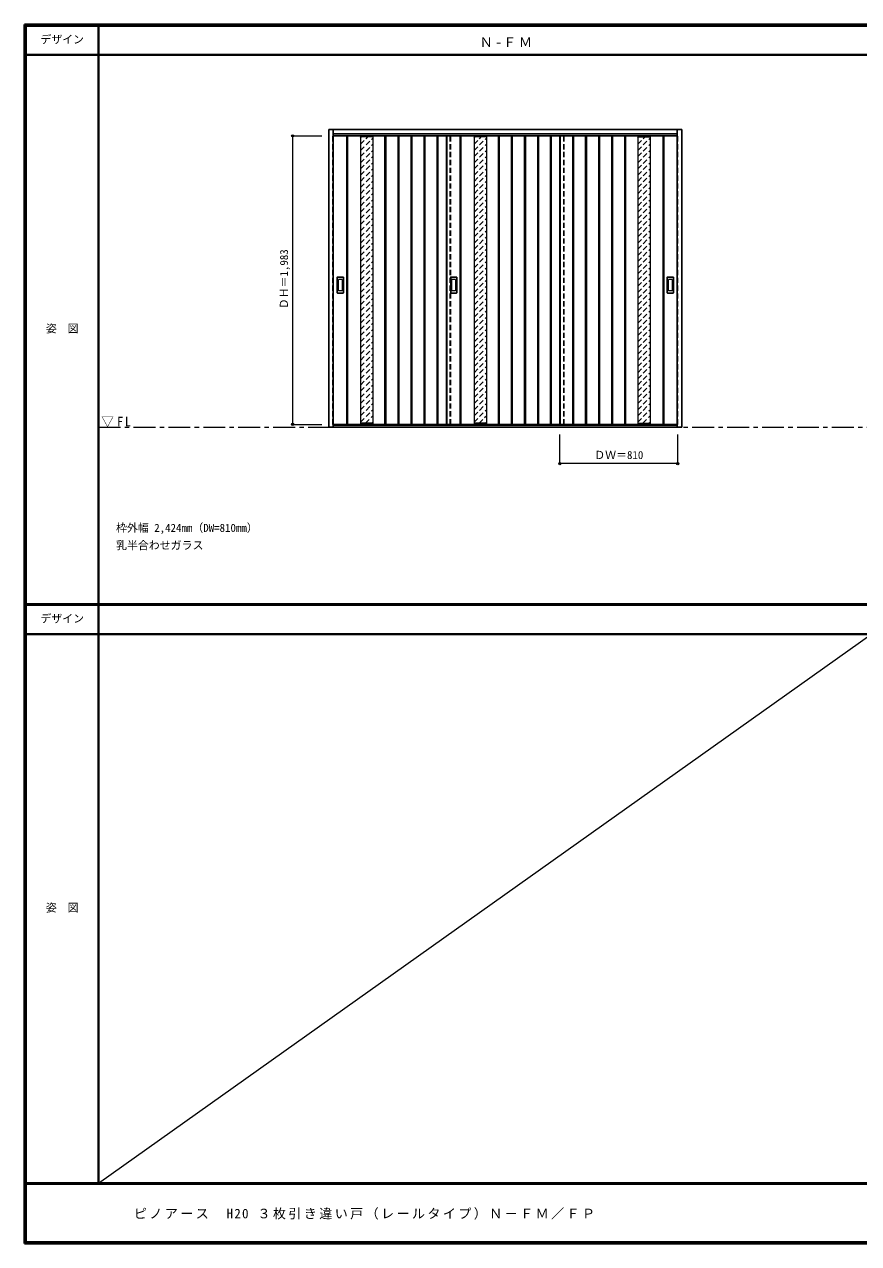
# Model space of a CAD drawing. Units: millimetres, scale not verified. Extents: x -6000 to 5700, y -4307 to 4260.
# Drawn here: x -6000 to -267, y -4205 to 4175 of the extents above; entities that cross this region are included whole.
import ezdxf
from ezdxf.enums import TextEntityAlignment as Align

# ---------------------------------------------------------------- set-up
doc = ezdxf.new("R2010")
doc.units = ezdxf.units.MM
doc.header["$LTSCALE"] = 30
doc.header["$PDMODE"] = 32
doc.header["$PDSIZE"] = 15
doc.linetypes.add('CHAIN1', pattern=[8, 5, -1, 1, -1])
doc.linetypes.add('DASHED1', pattern=[1.8, 1.2, -0.6])
for name, color, linetype, lineweight in [('0-1_通り芯', 7, 'CHAIN1', 18), ('0-2_扉', 4, 'DASHED1', 9), ('0-3_仕上げ', 3, 'Continuous', 25), ('0-4_枠', 3, 'Continuous', 25), ('0-6_引手', 7, 'Continuous', 18), ('0-B_寸法', 7, 'Continuous', 9), ('0-C_ハッチ', 4, 'DASHED1', 9), ('F-0_補助線', 7, 'Continuous', 18), ('F-1_枠', 6, 'Continuous', 40)]:
    doc.layers.add(name, color=color, linetype=linetype, lineweight=lineweight)
doc.layers.add('0-A_文字', color=7, linetype='Continuous')
doc.layers.add('F-A_文字', color=7, linetype='Continuous')
doc.styles.add('ＭＳ ゴシック', font='')
doc.styles.get('ＭＳ ゴシック').set_extended_font_data('MS Gothic')

msp = doc.modelspace()

# ---------------------------------------------------------------- linework, layer by layer
at = {"layer": '0-1_通り芯'}
msp.add_line((-5490, 1406), (5690, 1406), dxfattribs=at)
at = {"layer": '0-2_扉'}
for p, q in [((-3880, 3409), (-3877, 3409)), ((-3880, 1426), (-3880, 3409)), ((-3070, 1426), (-3070, 3409)), ((-2290, 1426), (-2290, 3409)), ((-1510, 3409), (-1513, 3409)), ((-1510, 1426), (-1510, 3409)), ((-3877, 1426), (-3880, 1426)), ((-1513, 1426), (-1510, 1426))]:
    msp.add_line(p, q, dxfattribs=at)
at = {"layer": '0-2_扉', "color": 3, "linetype": 'Continuous', "lineweight": 25}
for p, q in [((-3877, 3409), (-1513, 3409)), ((-3100, 3409), (-3100, 1426)), ((-2320, 1426), (-2320, 3409)), ((-3877, 1426), (-1513, 1426))]:
    msp.add_line(p, q, dxfattribs=at)
at = {"layer": '0-3_仕上げ'}
for p, q in [((-3785, 3409), (-3785, 1426)), ((-3780, 3409), (-3780, 1426)), ((-3522, 3409), (-3522, 1426)), ((-3517, 3409), (-3517, 1426)), ((-3432, 3409), (-3432, 1426)), ((-3427, 3409), (-3427, 1426)), ((-3342, 1426), (-3342, 3409)), ((-3337, 1426), (-3337, 3409)), ((-3252, 1426), (-3252, 3409)), ((-3247, 1426), (-3247, 3409)), ((-3164, 1426), (-3164, 3409)), ((-3159, 1426), (-3159, 3409)), ((-3097, 1426), (-3097, 3409)), ((-3005, 3409), (-3005, 1426)), ((-3000, 3409), (-3000, 1426)), ((-2742, 3409), (-2742, 1426)), ((-2737, 3409), (-2737, 1426)), ((-2652, 3409), (-2652, 1426)), ((-2647, 3409), (-2647, 1426)), ((-2562, 1426), (-2562, 3409)), ((-2557, 1426), (-2557, 3409)), ((-2472, 1426), (-2472, 3409)), ((-2467, 1426), (-2467, 3409)), ((-2384, 1426), (-2384, 3409)), ((-2379, 1426), (-2379, 3409)), ((-2317, 1426), (-2317, 3409)), ((-2231, 1426), (-2231, 3409)), ((-2226, 1426), (-2226, 3409)), ((-2143, 1426), (-2143, 3409)), ((-2138, 1426), (-2138, 3409)), ((-2053, 1426), (-2053, 3409)), ((-2048, 1426), (-2048, 3409)), ((-1963, 3409), (-1963, 1426)), ((-1958, 3409), (-1958, 1426)), ((-1873, 3409), (-1873, 1426)), ((-1868, 3409), (-1868, 1426)), ((-1610, 3409), (-1610, 1426)), ((-1605, 3409), (-1605, 1426))]:
    msp.add_line(p, q, dxfattribs=at)
at = {"layer": '0-3_仕上げ', "color": 7, "lineweight": 18}
for p, q in [((-3690, 3409), (-3690, 1426)), ((-3605, 3401), (-3690, 3401)), ((-3605, 3409), (-3605, 1426)), ((-2910, 3409), (-2910, 1426)), ((-2825, 3401), (-2910, 3401)), ((-2825, 3409), (-2825, 1426)), ((-1785, 3409), (-1785, 1426)), ((-1785, 3401), (-1700, 3401)), ((-1700, 3409), (-1700, 1426)), ((-3605, 1434), (-3690, 1434)), ((-2825, 1434), (-2910, 1434)), ((-1785, 1434), (-1700, 1434))]:
    msp.add_line(p, q, dxfattribs=at)
at = {"layer": '0-3_仕上げ', "linetype": 'DASHED1'}
for p, q in [((-3073, 1426), (-3073, 3409)), ((-2293, 1426), (-2293, 3409))]:
    msp.add_line(p, q, dxfattribs=at)
at = {"layer": '0-4_枠'}
for p, q in [((-3907, 3453), (-1483, 3453)), ((-3877, 1406), (-3877, 3453)), ((-1513, 1406), (-1513, 3453)), ((-1483, 1406), (-1483, 3453)), ((-3877, 3423), (-1513, 3423)), ((-1513, 1421), (-3877, 1421))]:
    msp.add_line(p, q, dxfattribs=at)
msp.add_lwpolyline([(-1483, 1406), (-3907, 1406), (-3907, 3453)], dxfattribs=at)
at = {"layer": '0-6_引手', "color": 3, "lineweight": 25}
for p, q in [((-3850, 2330), (-3850, 2437)), ((-3809.5, 2438.5), (-3848.5, 2438.5)), ((-3808, 2437), (-3808, 2330)), ((-3070, 2330), (-3070, 2437)), ((-3029.5, 2438.5), (-3068.5, 2438.5)), ((-3028, 2437), (-3028, 2330)), ((-1582, 2330), (-1582, 2437)), ((-1541.5, 2438.5), (-1580.5, 2438.5)), ((-1540, 2437), (-1540, 2330)), ((-3809.5, 2328.5), (-3848.5, 2328.5)), ((-3029.5, 2328.5), (-3068.5, 2328.5)), ((-1541.5, 2328.5), (-1580.5, 2328.5))]:
    msp.add_line(p, q, dxfattribs=at)
at = {"layer": '0-6_引手'}
for p, q in [((-3841.5, 2346), (-3841.5, 2421)), ((-3818, 2422.5), (-3840, 2422.5)), ((-3816.5, 2421), (-3816.5, 2346)), ((-3061.5, 2346), (-3061.5, 2421)), ((-3038, 2422.5), (-3060, 2422.5)), ((-3036.5, 2421), (-3036.5, 2346)), ((-1573.5, 2346), (-1573.5, 2421)), ((-1550, 2422.5), (-1572, 2422.5)), ((-1548.5, 2421), (-1548.5, 2346)), ((-3818, 2344.5), (-3840, 2344.5)), ((-3038, 2344.5), (-3060, 2344.5)), ((-1550, 2344.5), (-1572, 2344.5))]:
    msp.add_line(p, q, dxfattribs=at)
at = {"layer": '0-6_引手', "color": 3, "lineweight": 25}
for centre, start, end in [((-3848.5, 2437), 90, 180), ((-3809.5, 2437), 0, 90), ((-3068.5, 2437), 90, 180), ((-3029.5, 2437), 0, 90), ((-1580.5, 2437), 90, 180), ((-1541.5, 2437), 0, 90), ((-3848.5, 2330), 180, 270), ((-3809.5, 2330), 270, 0), ((-3068.5, 2330), 180, 270), ((-3029.5, 2330), 270, 0), ((-1580.5, 2330), 180, 270), ((-1541.5, 2330), 270, 0)]:
    msp.add_arc(centre, 1.5, start, end, dxfattribs=at)
at = {"layer": '0-6_引手'}
for centre, start, end in [((-3840, 2421), 90, 180), ((-3818, 2421), 0, 90), ((-3060, 2421), 90, 180), ((-3038, 2421), 0, 90), ((-1572, 2421), 90, 180), ((-1550, 2421), 0, 90), ((-3840, 2346), 180, 270), ((-3818, 2346), 270, 0), ((-3060, 2346), 180, 270), ((-3038, 2346), 270, 0), ((-1572, 2346), 180, 270), ((-1550, 2346), 270, 0)]:
    msp.add_arc(centre, 1.5, start, end, dxfattribs=at)
at = {"layer": '0-B_寸法', "color": 4}
for p, q in [((-4157, 3409), (-3957, 3409)), ((-4157, 3409), (-4157, 1426)), ((-4157, 1426), (-3957, 1426)), ((-2320, 1156), (-2320, 1356)), ((-1510, 1156), (-1510, 1356)), ((-1510, 1156), (-2320, 1156))]:
    msp.add_line(p, q, dxfattribs=at)
at = {"layer": '0-B_寸法'}
for p in [(-4157, 3409), (-4157, 1426), (-2320, 1156), (-1510, 1156)]:
    msp.add_point(p, dxfattribs=at)
at = {"layer": '0-C_ハッチ'}
for p, q in [((-3690, 3393.23), (-3682.23, 3401)), ((-3690, 3350.81), (-3639.81, 3401)), ((-3690, 3308.38), (-3605, 3393.38)), ((-2910, 3350.81), (-2859.81, 3401)), ((-2910, 3393.23), (-2902.23, 3401)), ((-2910, 3308.38), (-2825, 3393.38)), ((-1785, 3393.23), (-1777.23, 3401)), ((-1785, 3350.81), (-1734.81, 3401)), ((-1785, 3308.38), (-1700, 3393.38)), ((-3690, 3265.95), (-3605, 3350.95)), ((-3690, 3223.53), (-3605, 3308.53)), ((-2910, 3265.95), (-2825, 3350.95)), ((-2910, 3223.53), (-2825, 3308.53)), ((-1785, 3265.95), (-1700, 3350.95)), ((-1785, 3223.53), (-1700, 3308.53)), ((-3690, 3181.1), (-3605, 3266.1)), ((-3690, 3138.68), (-3605, 3223.68)), ((-2910, 3181.1), (-2825, 3266.1)), ((-2910, 3138.68), (-2825, 3223.68)), ((-1785, 3181.1), (-1700, 3266.1)), ((-1785, 3138.68), (-1700, 3223.68)), ((-3690, 3096.25), (-3605, 3181.25)), ((-3690, 3053.82), (-3605, 3138.82)), ((-2910, 3096.25), (-2825, 3181.25)), ((-2910, 3053.82), (-2825, 3138.82)), ((-1785, 3096.25), (-1700, 3181.25)), ((-1785, 3053.82), (-1700, 3138.82)), ((-3690, 3011.4), (-3605, 3096.4)), ((-3690, 2968.97), (-3605, 3053.97)), ((-2910, 3011.4), (-2825, 3096.4)), ((-2910, 2968.97), (-2825, 3053.97)), ((-1785, 3011.4), (-1700, 3096.4)), ((-1785, 2968.97), (-1700, 3053.97)), ((-3690, 2926.54), (-3605, 3011.54)), ((-3690, 2884.12), (-3605, 2969.12)), ((-2910, 2926.54), (-2825, 3011.54)), ((-2910, 2884.12), (-2825, 2969.12)), ((-1785, 2926.54), (-1700, 3011.54)), ((-1785, 2884.12), (-1700, 2969.12)), ((-3690, 2841.69), (-3605, 2926.69)), ((-3690, 2799.26), (-3605, 2884.26)), ((-2910, 2841.69), (-2825, 2926.69)), ((-2910, 2799.26), (-2825, 2884.26)), ((-1785, 2841.69), (-1700, 2926.69)), ((-1785, 2799.26), (-1700, 2884.26)), ((-3690, 2756.84), (-3605, 2841.84)), ((-3690, 2714.41), (-3605, 2799.41)), ((-2910, 2756.84), (-2825, 2841.84)), ((-2910, 2714.41), (-2825, 2799.41)), ((-1785, 2756.84), (-1700, 2841.84)), ((-1785, 2714.41), (-1700, 2799.41)), ((-3690, 2671.98), (-3605, 2756.98)), ((-3690, 2629.56), (-3605, 2714.56)), ((-2910, 2671.98), (-2825, 2756.98)), ((-2910, 2629.56), (-2825, 2714.56)), ((-1785, 2671.98), (-1700, 2756.98)), ((-1785, 2629.56), (-1700, 2714.56)), ((-3690, 2587.13), (-3605, 2672.13)), ((-3690, 2544.71), (-3605, 2629.71)), ((-2910, 2587.13), (-2825, 2672.13)), ((-2910, 2544.71), (-2825, 2629.71)), ((-1785, 2587.13), (-1700, 2672.13)), ((-1785, 2544.71), (-1700, 2629.71)), ((-3690, 2502.28), (-3605, 2587.28)), ((-3690, 2459.85), (-3605, 2544.85)), ((-2910, 2502.28), (-2825, 2587.28)), ((-2910, 2459.85), (-2825, 2544.85)), ((-1785, 2502.28), (-1700, 2587.28)), ((-1785, 2459.85), (-1700, 2544.85)), ((-3690, 2417.43), (-3605, 2502.43)), ((-3690, 2375), (-3605, 2460)), ((-2910, 2417.43), (-2825, 2502.43)), ((-2910, 2375), (-2825, 2460)), ((-1785, 2417.43), (-1700, 2502.43)), ((-1785, 2375), (-1700, 2460)), ((-3690, 2332.57), (-3605, 2417.57)), ((-3690, 2290.15), (-3605, 2375.15)), ((-2910, 2332.57), (-2825, 2417.57)), ((-2910, 2290.15), (-2825, 2375.15)), ((-1785, 2332.57), (-1700, 2417.57)), ((-1785, 2290.15), (-1700, 2375.15)), ((-3690, 2247.72), (-3605, 2332.72)), ((-3690, 2205.29), (-3605, 2290.29)), ((-2910, 2247.72), (-2825, 2332.72)), ((-2910, 2205.29), (-2825, 2290.29)), ((-1785, 2247.72), (-1700, 2332.72)), ((-1785, 2205.29), (-1700, 2290.29)), ((-3690, 2162.87), (-3605, 2247.87)), ((-3690, 2120.44), (-3605, 2205.44)), ((-2910, 2162.87), (-2825, 2247.87)), ((-2910, 2120.44), (-2825, 2205.44)), ((-1785, 2162.87), (-1700, 2247.87)), ((-1785, 2120.44), (-1700, 2205.44)), ((-3690, 2078.02), (-3605, 2163.02)), ((-3690, 2035.59), (-3605, 2120.59)), ((-2910, 2078.02), (-2825, 2163.02)), ((-2910, 2035.59), (-2825, 2120.59)), ((-1785, 2078.02), (-1700, 2163.02)), ((-1785, 2035.59), (-1700, 2120.59)), ((-3690, 1993.16), (-3605, 2078.16)), ((-3690, 1950.74), (-3605, 2035.74)), ((-2910, 1993.16), (-2825, 2078.16)), ((-2910, 1950.74), (-2825, 2035.74)), ((-1785, 1993.16), (-1700, 2078.16)), ((-1785, 1950.74), (-1700, 2035.74)), ((-3690, 1908.31), (-3605, 1993.31)), ((-3690, 1865.88), (-3605, 1950.88)), ((-2910, 1908.31), (-2825, 1993.31)), ((-2910, 1865.88), (-2825, 1950.88)), ((-1785, 1908.31), (-1700, 1993.31)), ((-1785, 1865.88), (-1700, 1950.88)), ((-3690, 1823.46), (-3605, 1908.46)), ((-3690, 1781.03), (-3605, 1866.03)), ((-2910, 1823.46), (-2825, 1908.46)), ((-2910, 1781.03), (-2825, 1866.03)), ((-1785, 1823.46), (-1700, 1908.46)), ((-1785, 1781.03), (-1700, 1866.03)), ((-3690, 1738.6), (-3605, 1823.6)), ((-3690, 1696.18), (-3605, 1781.18)), ((-2910, 1738.6), (-2825, 1823.6)), ((-2910, 1696.18), (-2825, 1781.18)), ((-1785, 1738.6), (-1700, 1823.6)), ((-1785, 1696.18), (-1700, 1781.18)), ((-3690, 1653.75), (-3605, 1738.75)), ((-3690, 1611.32), (-3605, 1696.32)), ((-2910, 1653.75), (-2825, 1738.75)), ((-2910, 1611.32), (-2825, 1696.32)), ((-1785, 1653.75), (-1700, 1738.75)), ((-1785, 1611.32), (-1700, 1696.32)), ((-3690, 1568.9), (-3605, 1653.9)), ((-3690, 1526.47), (-3605, 1611.47)), ((-2910, 1568.9), (-2825, 1653.9)), ((-2910, 1526.47), (-2825, 1611.47)), ((-1785, 1568.9), (-1700, 1653.9)), ((-1785, 1526.47), (-1700, 1611.47)), ((-3690, 1484.05), (-3605, 1569.05)), ((-3690, 1441.62), (-3605, 1526.62)), ((-2910, 1484.05), (-2825, 1569.05)), ((-2910, 1441.62), (-2825, 1526.62)), ((-1785, 1484.05), (-1700, 1569.05)), ((-1785, 1441.62), (-1700, 1526.62)), ((-3655.19, 1434), (-3605, 1484.19)), ((-3612.77, 1434), (-3605, 1441.77)), ((-2875.19, 1434), (-2825, 1484.19)), ((-2832.77, 1434), (-2825, 1441.77)), ((-1750.19, 1434), (-1700, 1484.19)), ((-1707.77, 1434), (-1700, 1441.77))]:
    msp.add_line(p, q, dxfattribs=at)
at = {"layer": 'F-0_補助線'}
msp.add_line((-5490, -3790), (100, 184.5), dxfattribs=at)
at = {"layer": 'F-1_枠'}
for p, q in [((-6000, 4175), (5700, 4175)), ((-6000, 4175), (-6000, -4205)), ((-6000, 4170), (5700, 4170)), ((-6000, 4165), (5700, 4165)), ((-5995, 4175), (-5995, -4205)), ((-5990, 4175), (-5990, -4205)), ((-5490, 4175), (-5490, -3790)), ((-6000, 3965), (5700, 3965)), ((-6000, 190.5), (5700, 190.5)), ((-6000, 187.5), (5700, 187.5)), ((-6000, 184.5), (5700, 184.5)), ((-6000, -15.5), (5700, -15.5)), ((5700, -3790), (-6000, -3790)), ((5700, -3795), (-6000, -3795)), ((5700, -4195), (-6000, -4195)), ((5700, -4200), (-6000, -4200)), ((5700, -4205), (-6000, -4205))]:
    msp.add_line(p, q, dxfattribs=at)

# ---------------------------------------------------------------- texts
at = {"layer": '0-A_文字', "style": 'ＭＳ ゴシック'}
for s, p in [('枠外幅 2,424mm（DW=810mm）', (-5370, 670.5)), ('乳半合わせガラス', (-5370, 550.5))]:
    msp.add_text(s, height=54.99, dxfattribs=at).set_placement(p, align=Align.BOTTOM_LEFT)
at = {"layer": '0-A_文字', "char_height": 65.98, "attachment_point": 7, "style": 'ＭＳ ゴシック'}
for s, insert in [('\\T1.2;Ｎ-ＦＭ', (-2871.25, 4020)), ('\\T1.26;\\W0.95;▽FL', (-5471.25, 1406))]:
    msp.add_mtext(s, dxfattribs=dict(at, insert=insert))
at = {"layer": '0-B_寸法', "style": 'ＭＳ ゴシック'}
msp.add_text('ＤＨ＝1,983', height=54.99, rotation=90, dxfattribs=at).set_placement((-4172, 2217.25), align=Align.BOTTOM_LEFT)
msp.add_text('ＤＷ＝810', height=54.99, dxfattribs=at).set_placement((-2083.75, 1171), align=Align.BOTTOM_LEFT)
at = {"layer": 'F-A_文字', "style": 'ＭＳ ゴシック'}
for s, p in [('デザイン', (-5890, 4027.5)), ('姿\u3000図', (-5852.5, 2040.25)), ('デザイン', (-5890, 47)), ('姿\u3000図', (-5852.5, -1940.25))]:
    msp.add_text(s, height=54.99, dxfattribs=at).set_placement(p, align=Align.BOTTOM_LEFT)
at = {"layer": 'F-A_文字', "insert": (-5247.55, -4040), "char_height": 65.98, "attachment_point": 7, "style": 'ＭＳ ゴシック'}
msp.add_mtext('\\T1.18;ピノアース\u3000H20\\~３枚引き違い戸（レールタイプ）Ｎ－ＦＭ／ＦＰ', dxfattribs=at)

doc.saveas('drawing.dxf')
